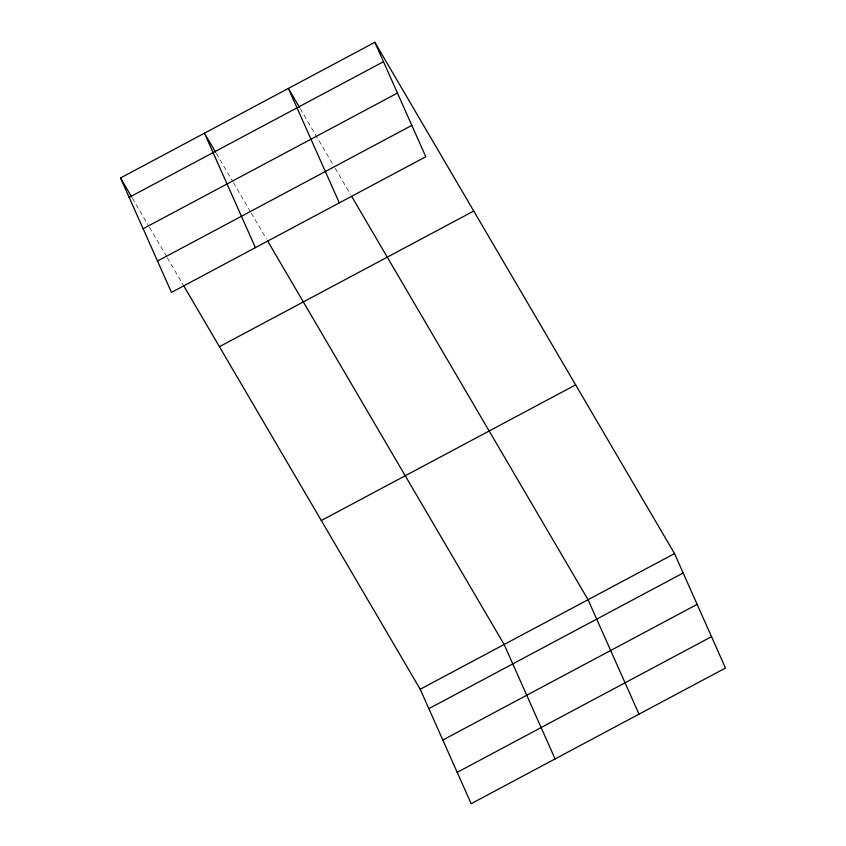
<?xml version="1.0" encoding="UTF-8"?>
<svg xmlns="http://www.w3.org/2000/svg" width="846" height="846" viewBox="0 0 846 846"><rect width="100%" height="100%" fill="white"/><g stroke="black" fill="none" stroke-linecap="round" stroke-linejoin="round"><path stroke-width="0.63" stroke-dasharray="4.23 3.17" d="M300.235 108.669L334.519 167.17M335.185 168.291L350.35 194.157M216.312 153.443L232.798 181.562M233.454 182.683L250.596 211.934M251.251 213.055L266.416 238.932M132.388 198.207L148.864 226.326M149.531 227.458L166.673 256.698M167.328 257.829L183.148 284.827"/><path stroke-width="1.27" d="M374.841 42.3L425.792 156.743L171.474 292.409L120.523 177.967L374.841 42.3L674.526 553.591L725.477 668.033L471.159 803.7L420.208 689.257L183.815 285.948M129.163 197.372L383.481 61.716M143.122 228.737L397.44 93.071M157.504 261.044L411.833 125.388M219.421 346.691L473.739 211.024M321.311 520.533L575.629 384.867M420.208 689.257L674.526 553.591M428.848 708.662L683.166 573.006M442.818 740.028L697.136 604.361M457.2 772.335L711.518 636.678M299.579 107.548L288.37 88.428L339.32 202.871M351.661 196.409L588.055 599.719L639.016 714.161M215.656 152.312L204.446 133.192L255.397 247.635M267.738 241.184L504.131 644.483L555.092 758.936M120.523 177.967L131.722 197.086"/></g></svg>
